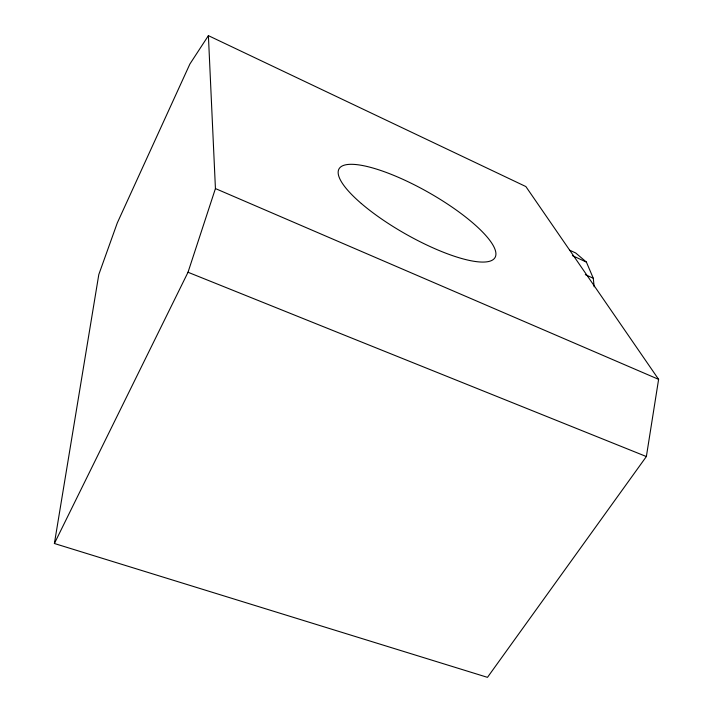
<?xml version="1.0" encoding="UTF-8"?>
<svg xmlns="http://www.w3.org/2000/svg" width="713" height="713" viewBox="0 0 713 713"><rect width="100%" height="100%" fill="white"/><g stroke="black" fill="none" stroke-linecap="round" stroke-linejoin="round"><path stroke-width="1.07" d="M646.37 456.543L658.607 379.352L525.864 186.556L208.401 35.65L189.89 64.018L117.28 222.955L98.804 274.55L54.393 543.502L487.478 677.35L646.37 456.543L188.018 272.259L54.393 543.502M188.018 272.259L215.433 188.571L208.401 35.65M215.433 188.571L658.607 379.352M585.302 274.621L593.287 278.257L594.161 286.804M569.696 250.218L575.694 252.981L586.389 262.072L593.287 278.257M572.405 255.646L586.389 262.072M361.348 203.535A89.722 23.734 29.6 0 0 493.2 259.568A89.722 23.734 29.6 0 0 396.401 176.476A89.722 23.734 29.6 0 0 361.348 203.535"/></g></svg>
